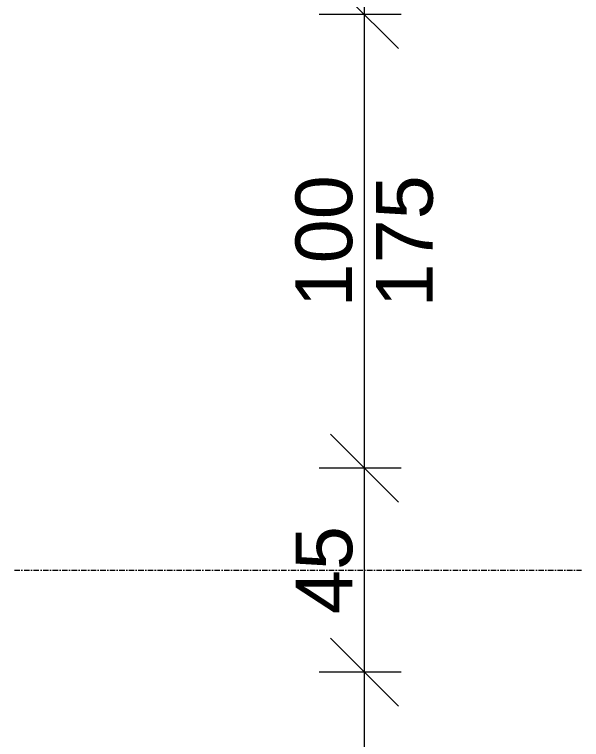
# Model space of a CAD drawing. Header units: centimetres. Extents: x -5566 to 5867, y -120 to 4683.
# Drawn here: x -5235 to -5110, y 955.6 to 1115.5 of the extents above; entities that cross this region are included whole.
import ezdxf

# ---------------------------------------------------------------- set-up
doc = ezdxf.new("R2010")
doc.units = ezdxf.units.CM
doc.linetypes.add('Grid Line', pattern=[2.1, 1.2, -0.3, 0.3, -0.3])
doc.layers.add('A-ANNO-DIMS', color=211, linetype='Continuous', lineweight=5)
doc.layers.add('S-GRID', color=1, linetype='Continuous', lineweight=5)
doc.styles.add('Arial', font='arial.ttf', dxfattribs={"height": 12.5})
doc.dimstyles.new('200_100_2_5mm_Arial_cm___OpenHeight', dxfattribs={"dimscale": 30.48, "dimtxt": 12.753242, "dimasz": 0.492126, "dimexe": 0.328084, "dimexo": 0.0625, "dimgap": 0.082021, "dimtad": 1, "dimdec": 0, "dimzin": 0, "dimdsep": 46, "dimtxsty": 'Arial', "dimblk1": 'OBLIQUE', "dimblk2": 'OBLIQUE', "dimsah": 1, "dimcen": 0.09, "dimdle": 0.328084, "dimazin": 0, "dimtfac": 1, "dimtdec": 4, "dimtix": 1, "dimtmove": 0, "dimatfit": 3, "dimfxl": 0.328084, "dimfxlon": 1, "dimtvp": 1, "dimtolj": 1, "dimtzin": 0, "dimlwd": 18, "dimlwe": 18, "dimarcsym": 2})

# ---------------------------------------------------------------- blocks, each defined once
blk = doc.blocks.new('_Oblique')
at = {"color": 0, "linetype": 'ByBlock', "lineweight": -2}
blk.add_line((-0.5, -0.5), (0.5, 0.5), dxfattribs=at)
blk = doc.blocks.new('DIMBLOCK187-Level _9_00')
at = {"layer": 'A-ANNO-DIMS', "color": 0, "lineweight": 18, "transparency": 16777216}
for p, q in [((-5157.84, 860.49), (-5157.84, 980.49)), ((-5149.74, 970.49), (-5167.84, 970.49)), ((-5149.74, 870.49), (-5167.84, 870.49))]:
    blk.add_line(p, q, dxfattribs=at)
at = {"layer": 'Defpoints', "color": 0, "transparency": 16777216}
for p in [(-5157.84, 970.49), (-5147.84, 970.49), (-5147.84, 870.49)]:
    blk.add_point(p, dxfattribs=at)
at = {"layer": 'A-ANNO-DIMS', "color": 0, "lineweight": 18, "transparency": 16777216, "xscale": 15, "yscale": 15, "zscale": 15}
for p, rotation in [((-5157.84, 970.49), 90), ((-5157.84, 870.49), 270)]:
    blk.add_blockref('_Oblique', p, dxfattribs=dict(at, rotation=rotation))
at = {"layer": 'A-ANNO-DIMS', "color": 0, "lineweight": 18, "transparency": 16777216, "char_height": 12.5, "width": 34.6103, "attachment_point": 5, "rotation": 90, "style": 'Arial'}
for s, insert in [('\\A1;100', (-5166.72, 920.49)), ('\\A1;175', (-5148.96, 920.49))]:
    blk.add_mtext(s, dxfattribs=dict(at, insert=insert))
blk = doc.blocks.new('DIMBLOCK188-Level _9_00')
at = {"layer": 'A-ANNO-DIMS', "color": 0, "lineweight": 18, "transparency": 16777216}
for p, q in [((-5157.84, 960.49), (-5157.84, 1025.49)), ((-5149.74, 1015.49), (-5167.84, 1015.49)), ((-5149.74, 970.49), (-5167.84, 970.49))]:
    blk.add_line(p, q, dxfattribs=at)
at = {"layer": 'Defpoints', "color": 0, "transparency": 16777216}
for p in [(-5157.84, 1015.49), (-5147.84, 1015.49), (-5147.84, 970.49)]:
    blk.add_point(p, dxfattribs=at)
at = {"layer": 'A-ANNO-DIMS', "color": 0, "lineweight": 18, "transparency": 16777216, "xscale": 15, "yscale": 15, "zscale": 15}
for p, rotation in [((-5157.84, 1015.49), 90), ((-5157.84, 970.49), 270)]:
    blk.add_blockref('_Oblique', p, dxfattribs=dict(at, rotation=rotation))
at = {"layer": 'A-ANNO-DIMS', "color": 0, "lineweight": 18, "transparency": 16777216, "insert": (-5166.7, 992.99), "char_height": 12.5, "width": 23.0736, "attachment_point": 5, "rotation": 90, "style": 'Arial'}
blk.add_mtext('\\A1;45', dxfattribs=at)
blk = doc.blocks.new('DIMBLOCK189-Level _9_00')
at = {"layer": 'A-ANNO-DIMS', "color": 0, "lineweight": 18, "transparency": 16777216}
for p, q in [((-5157.84, 1005.49), (-5157.84, 1125.49)), ((-5149.74, 1115.49), (-5167.84, 1115.49)), ((-5149.74, 1015.49), (-5167.84, 1015.49))]:
    blk.add_line(p, q, dxfattribs=at)
at = {"layer": 'Defpoints', "color": 0, "transparency": 16777216}
for p in [(-5157.84, 1115.49), (-5147.84, 1115.49), (-5147.84, 1015.49)]:
    blk.add_point(p, dxfattribs=at)
at = {"layer": 'A-ANNO-DIMS', "color": 0, "lineweight": 18, "transparency": 16777216, "xscale": 15, "yscale": 15, "zscale": 15}
for p, rotation in [((-5157.84, 1115.49), 90), ((-5157.84, 1015.49), 270)]:
    blk.add_blockref('_Oblique', p, dxfattribs=dict(at, rotation=rotation))
at = {"layer": 'A-ANNO-DIMS', "color": 0, "lineweight": 18, "transparency": 16777216, "char_height": 12.5, "width": 34.6103, "attachment_point": 5, "rotation": 90, "style": 'Arial'}
for s, insert in [('\\A1;100', (-5166.72, 1065.49)), ('\\A1;175', (-5148.96, 1065.49))]:
    blk.add_mtext(s, dxfattribs=dict(at, insert=insert))
blk = doc.blocks.new('DIMBLOCK190-Level _9_00')
at = {"layer": 'A-ANNO-DIMS', "color": 0, "lineweight": 18, "transparency": 16777216}
for p, q in [((-5157.84, 1105.49), (-5157.84, 1175.49)), ((-5149.74, 1165.49), (-5167.84, 1165.49)), ((-5149.74, 1115.49), (-5167.84, 1115.49))]:
    blk.add_line(p, q, dxfattribs=at)
at = {"layer": 'Defpoints', "color": 0, "transparency": 16777216}
for p in [(-5157.84, 1165.49), (-5147.84, 1165.49), (-5147.84, 1115.49)]:
    blk.add_point(p, dxfattribs=at)
at = {"layer": 'A-ANNO-DIMS', "color": 0, "lineweight": 18, "transparency": 16777216, "xscale": 15, "yscale": 15, "zscale": 15}
for p, rotation in [((-5157.84, 1165.49), 90), ((-5157.84, 1115.49), 270)]:
    blk.add_blockref('_Oblique', p, dxfattribs=dict(at, rotation=rotation))
at = {"layer": 'A-ANNO-DIMS', "color": 0, "lineweight": 18, "transparency": 16777216, "insert": (-5166.72, 1140.49), "char_height": 12.5, "width": 23.0736, "attachment_point": 5, "rotation": 90, "style": 'Arial'}
blk.add_mtext('\\A1;50', dxfattribs=at)

msp = doc.modelspace()

# ---------------------------------------------------------------- linework, layer by layer
at = {"layer": 'S-GRID', "linetype": 'Grid Line'}
msp.add_line((-5235, 992.99), (-5110, 992.99), dxfattribs=at)

# ---------------------------------------------------------------- dimensions: what is measured, and where the dimension line sits
at = {"layer": 'A-ANNO-DIMS', "lineweight": 18}
for base, p1, p2, override, picture, middle in [((-5157.84, 1165.49), (-5147.84, 1115.49), (-5147.84, 1165.49), {"dimpost": '<>', "dimfxl": 50}, 'DIMBLOCK190-Level _9_00', (-5166.72, 1140.49)), ((-5157.84, 1015.49), (-5147.84, 970.49), (-5147.84, 1015.49), {"dimpost": '<>', "dimfxl": 45}, 'DIMBLOCK188-Level _9_00', (-5166.7, 992.99))]:
    dim = msp.add_linear_dim(base=base, p1=p1, p2=p2, angle=270, dimstyle='200_100_2_5mm_Arial_cm___OpenHeight', override=override, dxfattribs=at)
    dim.commit()
    dim.dimension.update_dxf_attribs({"geometry": picture, "text_midpoint": middle})
for base, p1, p2, picture, middle in [((-5157.84, 1115.49), (-5147.84, 1015.49), (-5147.84, 1115.49), 'DIMBLOCK189-Level _9_00', (-5157.84, 1065.49)), ((-5157.84, 970.49), (-5147.84, 870.49), (-5147.84, 970.49), 'DIMBLOCK187-Level _9_00', (-5157.84, 920.49))]:
    dim = msp.add_linear_dim(base=base, p1=p1, p2=p2, angle=270, text='<>\\X175', dimstyle='200_100_2_5mm_Arial_cm___OpenHeight', override={"dimpost": '<>', "dimfxl": 100}, dxfattribs=at)
    dim.commit()
    dim.dimension.update_dxf_attribs({"geometry": picture, "text_midpoint": middle})

doc.saveas('drawing.dxf')
